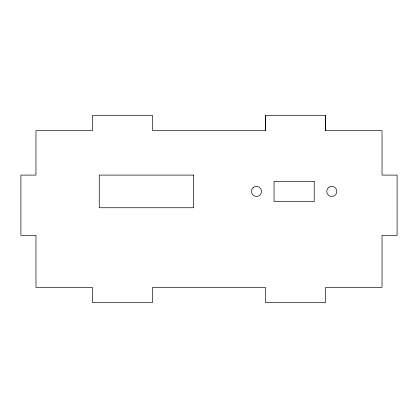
<?xml version="1.0" encoding="UTF-8"?>
<svg xmlns="http://www.w3.org/2000/svg" width="418" height="418" viewBox="0 0 418 418"><rect width="100%" height="100%" fill="white"/><g stroke="black" fill="none" stroke-linecap="round" stroke-linejoin="round"><path stroke-width="0.63" d="M265.378 115.577L325.653 115.577L325.659 130.646L382.031 130.646L382.031 175.095L397.1 175.095L397.1 235.371L382.031 235.371L382.031 287.354L325.653 287.354L325.653 302.423L265.378 302.423L265.378 287.354L152.622 287.354L152.622 302.423L92.347 302.423L92.347 287.354L35.969 287.354L35.969 235.371L20.9 235.371L20.9 175.095L35.969 175.095L35.969 130.646L92.347 130.646L92.347 115.577L152.622 115.577L152.622 130.646L265.383 130.646L265.378 115.577L265.378 130.646M325.653 115.577L325.653 130.646M253.653 187.259L252.671 188.131A5.021 5.021 0 0 0 253.883 195.728A5.021 5.021 0 0 0 261.156 193.215A5.021 5.021 0 0 0 257.415 186.491L254.823 186.674L253.653 187.259M329.295 187.071L328.255 187.87A5.021 5.021 0 0 0 328.255 194.971A5.021 5.021 0 0 0 335.356 194.971A5.021 5.021 0 0 0 335.356 187.87L334.316 187.071A5.021 5.021 0 0 0 329.295 187.071M193.68 175.095L99.254 175.095L99.254 207.746L193.68 207.746L193.68 175.095M314.226 181.375L274.046 181.375L274.046 201.466L314.226 201.466L314.226 181.375"/></g></svg>
